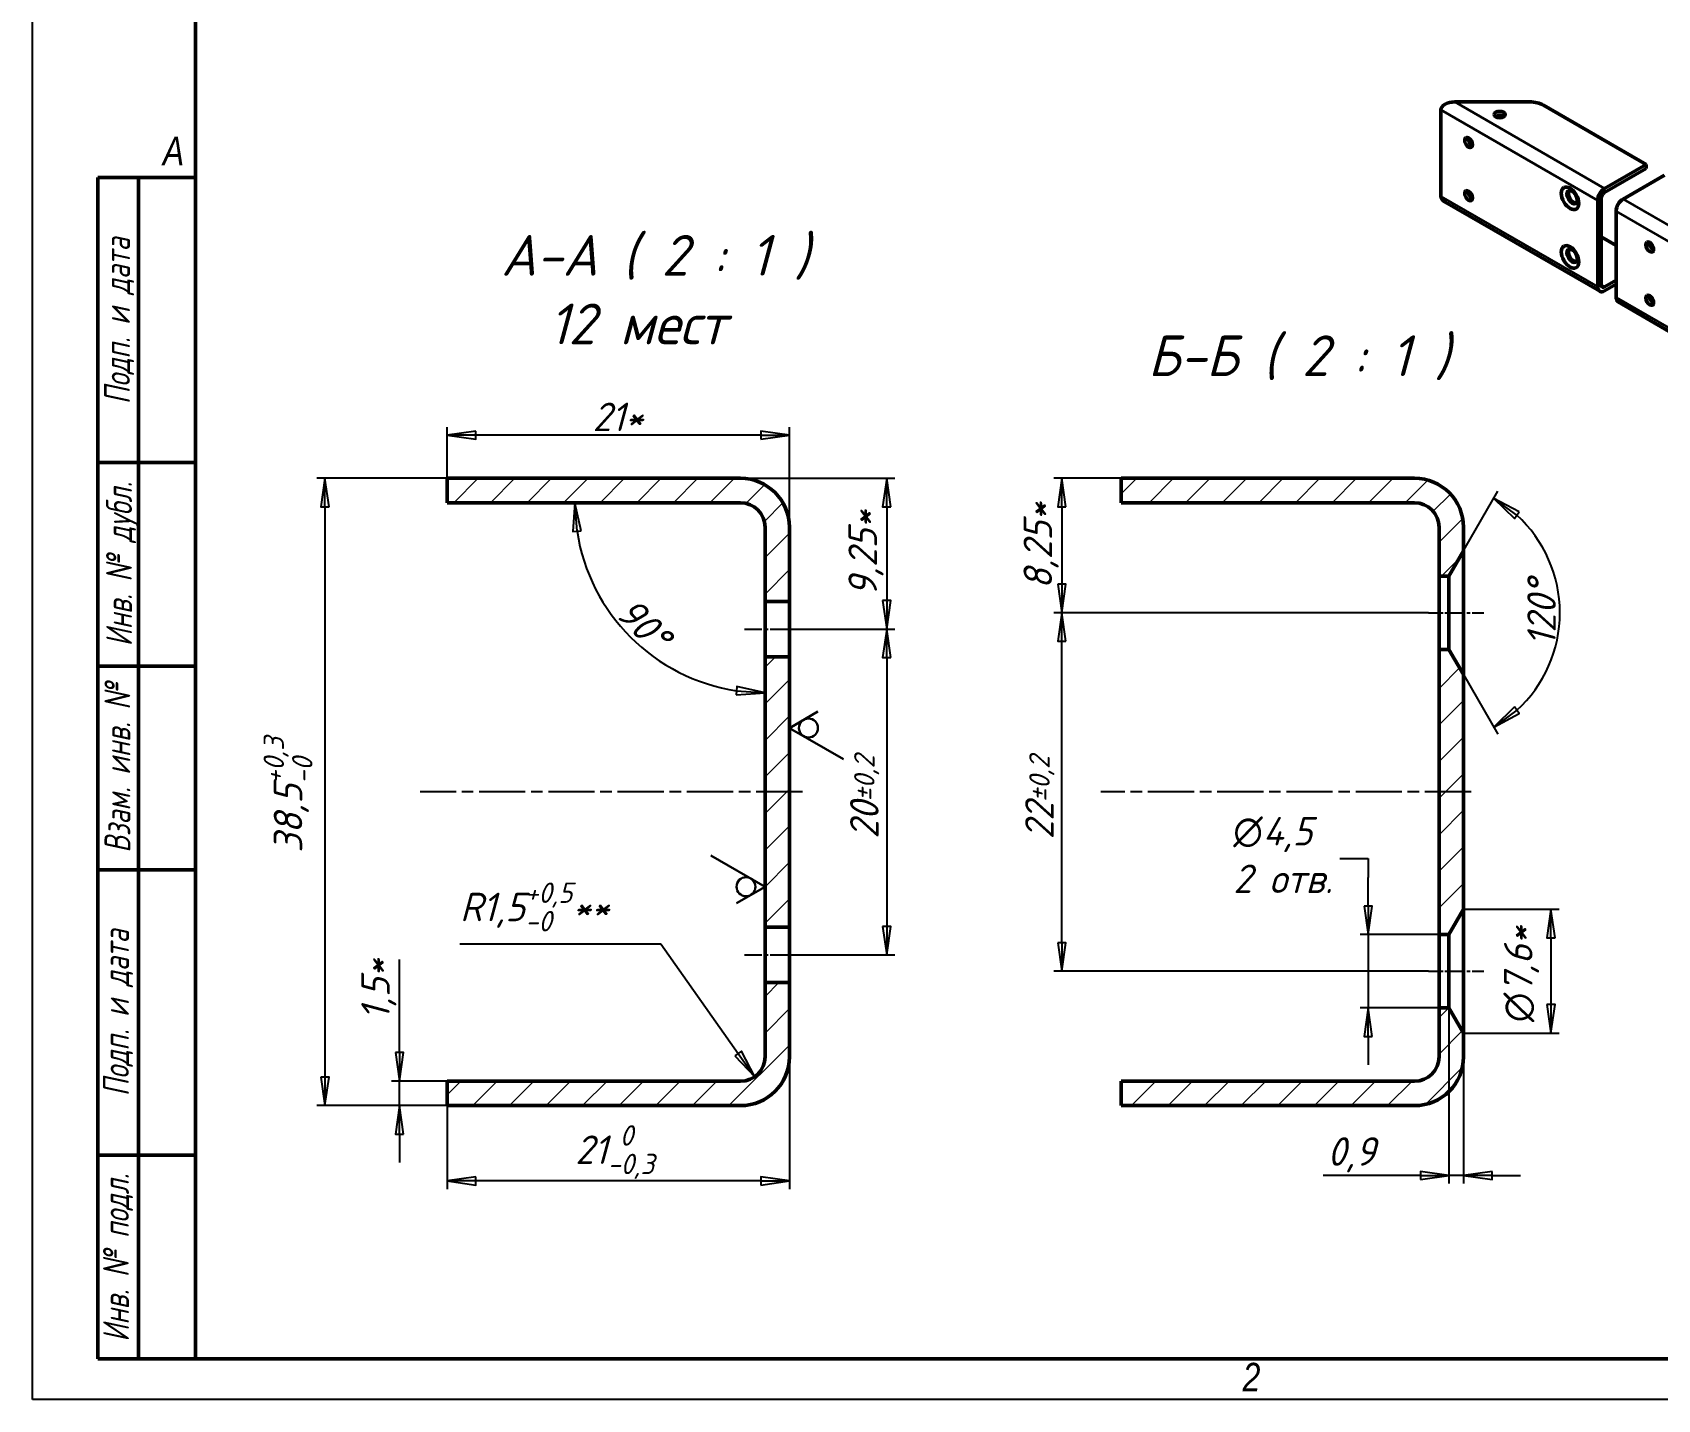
# Model space of a CAD drawing. Header units: millimetres. Extents: x 0 to 1188, y 0 to 840.
# Drawn here: x 0 to 398.8, y 0 to 335.6 of the extents above; entities that cross this region are included whole.
import ezdxf
from ezdxf.enums import TextEntityAlignment as Align

# ---------------------------------------------------------------- set-up
doc = ezdxf.new("R2010")
doc.units = ezdxf.units.MM
doc.header["$LTSCALE"] = 2
doc.linetypes.add('LT_04', pattern=[0.7087, 0.4724, -0.0591, 0.1181, -0.0591])
for name, color, linetype, lineweight in [('Layer_01', 7, 'Continuous', 35), ('Layer_02', 7, 'Continuous', 50), ('Layer_05', 7, 'Continuous', 50), ('Layer_08', 7, 'Continuous', 25), ('Layer_09', 7, 'Continuous', 25), ('Layer_11', 7, 'Continuous', 25), ('Layer_12', 7, 'Continuous', 18), ('Layer_13', 7, 'Continuous', 50)]:
    doc.layers.add(name, color=color, linetype=linetype, lineweight=lineweight)
doc.styles.add('Style_02', font='ariali.ttf', dxfattribs={"width": 0.8})
doc.styles.add('Style_03', font='GOST Common Italic.ttf')
doc.styles.add('Style_05', font='GOST Common Italic.ttf')
doc.styles.add('Style_06', font='GOST Common Italic.ttf', dxfattribs={"width": 0.8})
doc.dimstyles.new('DimStyle_06', dxfattribs={"dimscale": 2, "dimtxt": 3.5, "dimasz": 3.5, "dimexe": 1, "dimexo": 0, "dimgap": 0.5, "dimtad": 1, "dimrnd": 1e-08, "dimtxsty": 'Style_03', "dimblk": 'Filled-1', "dimcen": 2.5, "dimdle": 15, "dimclrd": 256, "dimclre": 256, "dimclrt": 256, "dimazin": 2, "dimtfac": 0.714286, "dimtdec": 3, "dimtmove": 0, "dimatfit": 3, "dimlwd": 25, "dimlwe": 25})
pattern_1 = [(45, (0, 0), (-4.49013, 4.49013), [])]

# ---------------------------------------------------------------- blocks, each defined once
blk = doc.blocks.new('Filled-1')
at = {"color": 0}
for p, q in [((0, 0), (-1, 0.143)), ((-1, 0.143), (-1, -0.143)), ((-1, 0), (0, 0)), ((-1, -0.143), (0, 0))]:
    blk.add_line(p, q, dxfattribs=at)
at = {"color": 0, "flags": 128}
blk.add_lwpolyline([(-1, -0.143), (0, 0), (-1, 0.143), (-1, -0.143)], dxfattribs=at)
at = {"color": 0}
blk.add_solid([(-1, -0.143), (0, 0), (-1, 0.143), (-1, -0.143)], dxfattribs=at)
blk = doc.blocks.new('*D16')
at = {"layer": 'Defpoints', "color": 0, "linetype": 'Continuous'}
for p in [(173.78, 84.15), (177.24, 79.25)]:
    blk.add_point(p, dxfattribs=at)
at = {"layer": 'Layer_11', "linetype": 'Continuous', "lineweight": 25}
for p, q in [((104.91, 111.85), (154.17, 111.85)), ((154.17, 111.85), (173.2, 84.96))]:
    blk.add_line(p, q, dxfattribs=at)
at = {"layer": 'Layer_11', "linetype": 'Continuous', "lineweight": 25, "xscale": 7, "yscale": 7, "zscale": 7, "rotation": 305.2831997117448}
blk.add_blockref('Filled-1', (177.24, 79.25), dxfattribs=at)
at = {"layer": 'Layer_11', "linetype": 'Continuous', "lineweight": 25, "insert": (104.91, 126.92), "char_height": 7, "attachment_point": 1, "style": 'Style_03'}
blk.add_mtext('\\A1;\\fGOST Common|b0|i1;R1,5{\\H5;\\S+0,5^ -0;}**', dxfattribs=at)
blk = doc.blocks.new('*D17')
at = {"layer": 'Defpoints', "color": 0, "linetype": 'Continuous'}
for p in [(101.78, 78.15), (90.08, 72.15), (101.78, 72.15)]:
    blk.add_point(p, dxfattribs=at)
at = {"layer": 'Layer_11', "linetype": 'Continuous', "lineweight": 25}
for p, q in [((90.08, 85.15), (90.08, 108.02)), ((101.78, 78.15), (88.08, 78.15)), ((90.08, 72.15), (90.08, 78.15)), ((101.78, 72.15), (88.08, 72.15)), ((90.08, 65.15), (90.08, 58.15))]:
    blk.add_line(p, q, dxfattribs=at)
at = {"layer": 'Layer_11', "linetype": 'Continuous', "lineweight": 25, "xscale": 7, "yscale": 7, "zscale": 7}
for p, rotation in [((90.08, 78.15), 270), ((90.08, 72.15), 90)]:
    blk.add_blockref('Filled-1', p, dxfattribs=dict(at, rotation=rotation))
at = {"layer": 'Layer_11', "linetype": 'Continuous', "lineweight": 25, "insert": (80.68, 93.15), "char_height": 7, "attachment_point": 1, "rotation": 90, "style": 'Style_03'}
blk.add_mtext('\\A1;\\fGOST Common|b0|i1;1,5*', dxfattribs=at)
blk = doc.blocks.new('*D18')
at = {"layer": 'Defpoints', "color": 0, "linetype": 'Continuous'}
for p in [(101.78, 226.15), (71.78, 72.15), (101.78, 72.15)]:
    blk.add_point(p, dxfattribs=at)
at = {"layer": 'Layer_11', "linetype": 'Continuous', "lineweight": 25}
for p, q in [((101.78, 226.15), (69.78, 226.15)), ((71.78, 219.15), (71.78, 79.15)), ((101.78, 72.15), (69.78, 72.15))]:
    blk.add_line(p, q, dxfattribs=at)
at = {"layer": 'Layer_11', "linetype": 'Continuous', "lineweight": 25, "xscale": 7, "yscale": 7, "zscale": 7}
for p, rotation in [((71.78, 226.15), 90), ((71.78, 72.15), 270)]:
    blk.add_blockref('Filled-1', p, dxfattribs=dict(at, rotation=rotation))
at = {"layer": 'Layer_11', "linetype": 'Continuous', "lineweight": 25, "insert": (56.71, 134.24), "char_height": 7, "attachment_point": 1, "rotation": 90, "style": 'Style_03'}
blk.add_mtext('\\A1;38,5{\\H5;\\S+0,3^ -0;}', dxfattribs=at)
blk = doc.blocks.new('*D19')
at = {"layer": 'Defpoints', "color": 0, "linetype": 'Continuous'}
for p in [(101.78, 220.15), (179.78, 220.15), (179.78, 214.15), (139.37, 196.82)]:
    blk.add_point(p, dxfattribs=at)
at = {"layer": 'Layer_11', "linetype": 'Continuous', "lineweight": 25}
blk.add_arc((179.78, 220.15), 46.66, 188.6043, 261.3957, dxfattribs=at)
at = {"layer": 'Layer_11', "linetype": 'Continuous', "lineweight": 25, "xscale": 7, "yscale": 7, "zscale": 7}
for p, rotation in [((133.12, 220.15), 94.30215759948558), ((179.78, 173.49), 355.6978424005141)]:
    blk.add_blockref('Filled-1', p, dxfattribs=dict(at, rotation=rotation))
at = {"layer": 'Layer_11', "linetype": 'Continuous', "lineweight": 25, "insert": (147.72, 197.54), "char_height": 7, "attachment_point": 1, "rotation": 315, "style": 'Style_03'}
blk.add_mtext('\\A1;90°', dxfattribs=at)
blk = doc.blocks.new('Block_10')
at = {"layer": 'Layer_13', "lineweight": 30}
for p, q in [((0, 0), (1.097, 1.9)), ((-0.577, 1), (0, 0))]:
    blk.add_line(p, q, dxfattribs=at)
blk.add_circle((0, 0.667), 0.333, dxfattribs=at)
blk = doc.blocks.new('*D24')
at = {"layer": 'Defpoints', "color": 0, "linetype": 'Continuous'}
for p in [(185.78, 189.15), (185.78, 109.15), (209.65, 109.15)]:
    blk.add_point(p, dxfattribs=at)
at = {"layer": 'Layer_11', "linetype": 'Continuous', "lineweight": 25}
for p, q in [((185.78, 189.15), (211.65, 189.15)), ((209.65, 182.15), (209.65, 116.15)), ((185.78, 109.15), (211.65, 109.15))]:
    blk.add_line(p, q, dxfattribs=at)
at = {"layer": 'Layer_11', "linetype": 'Continuous', "lineweight": 25, "xscale": 7, "yscale": 7, "zscale": 7}
for p, rotation in [((209.65, 189.15), 90), ((209.65, 109.15), 270)]:
    blk.add_blockref('Filled-1', p, dxfattribs=dict(at, rotation=rotation))
at = {"layer": 'Layer_11', "linetype": 'Continuous', "lineweight": 25, "insert": (200.65, 137.65), "char_height": 7, "attachment_point": 1, "rotation": 90, "style": 'Style_03'}
blk.add_mtext('\\A1;20{\\H5;±0,2}', dxfattribs=at)
blk = doc.blocks.new('*D36')
at = {"layer": 'Defpoints', "color": 0, "linetype": 'Continuous'}
for p in [(173.78, 226.15), (190.78, 189.15), (209.65, 189.15)]:
    blk.add_point(p, dxfattribs=at)
at = {"layer": 'Layer_11', "linetype": 'Continuous', "lineweight": 25}
for p, q in [((173.78, 226.15), (211.65, 226.15)), ((209.65, 219.15), (209.65, 196.15)), ((190.78, 189.15), (211.65, 189.15))]:
    blk.add_line(p, q, dxfattribs=at)
at = {"layer": 'Layer_11', "linetype": 'Continuous', "lineweight": 25, "xscale": 7, "yscale": 7, "zscale": 7}
for p, rotation in [((209.65, 226.15), 90), ((209.65, 189.15), 270)]:
    blk.add_blockref('Filled-1', p, dxfattribs=dict(at, rotation=rotation))
at = {"layer": 'Layer_11', "linetype": 'Continuous', "lineweight": 25, "insert": (200.25, 197.17), "char_height": 7, "attachment_point": 1, "rotation": 90, "style": 'Style_03'}
blk.add_mtext('\\A1;\\fGOST Common|b0|i1;9,25*', dxfattribs=at)
blk = doc.blocks.new('*D37')
at = {"layer": 'Defpoints', "color": 0, "linetype": 'Continuous'}
for p in [(185.78, 84.15), (101.78, 72.15), (101.78, 53.66)]:
    blk.add_point(p, dxfattribs=at)
at = {"layer": 'Layer_11', "linetype": 'Continuous', "lineweight": 25}
for p, q in [((185.78, 84.15), (185.78, 51.66)), ((101.78, 72.15), (101.78, 51.66)), ((178.78, 53.66), (108.78, 53.66))]:
    blk.add_line(p, q, dxfattribs=at)
at = {"layer": 'Layer_11', "linetype": 'Continuous', "lineweight": 25, "xscale": 7, "yscale": 7, "zscale": 7, "rotation": 180}
blk.add_blockref('Filled-1', (101.78, 53.66), dxfattribs=at)
at = {"layer": 'Layer_11', "linetype": 'Continuous', "lineweight": 25, "xscale": 7, "yscale": 7, "zscale": 7}
blk.add_blockref('Filled-1', (185.78, 53.66), dxfattribs=at)
at = {"layer": 'Layer_11', "linetype": 'Continuous', "lineweight": 25, "insert": (133.19, 67.33), "char_height": 7, "attachment_point": 1, "style": 'Style_03'}
blk.add_mtext('\\A1;21{\\H5;\\S 0^ -0,3;}', dxfattribs=at)
blk = doc.blocks.new('Block_04')
at = {"layer": 'Layer_13'}
for p, q in [((-12, 0), (-12, 145)), ((-12, 145), (0, 145)), ((-7, 145), (-7, 0)), ((-12, 110), (-7, 110)), ((-7, 110), (0, 110)), ((-12, 85), (-7, 85)), ((-7, 85), (0, 85)), ((-12, 60), (-7, 60)), ((-7, 60), (0, 60)), ((-12, 25), (-7, 25)), ((-7, 25), (0, 25)), ((0, 0), (-12, 0))]:
    blk.add_line(p, q, dxfattribs=at)
at = {"layer": 'Layer_08', "char_height": 3.17, "attachment_point": 5, "rotation": 90, "style": 'Style_02'}
for s, insert, width in [('\\fGOST Common|b0|i1;\\H3.1700;Подп. и дата', (-9.37, 127.41), 34.7679), ('\\fGOST Common|b0|i1;\\H3.1700;Инв. № дубл.', (-8.95, 97.55), 24.8438), ('\\fGOST Common|b0|i1;\\H3.1700;Взам. инв. №', (-9.58, 72.53), 24.8669), ('\\fGOST Common|b0|i1;\\H3.1700;Подп. и дата', (-9.5, 42.47), 35.1486), ('\\fGOST Common|b0|i1;\\H3.1700;Инв. № подл.', (-9.5, 12.41), 24.9618)]:
    blk.add_mtext(s, dxfattribs=dict(at, insert=insert, width=width))
at = {"layer": 'Layer_08', "style": 'Style_06', "width": 0.8}
for tag, p in [('Подп._и_дата_2_001', (-3.53, 127.51)), ('Инв._номер_дубликата_001', (-3.41, 97.47)), ('Взамен_инв._номера_001', (-3.46, 72.53)), ('Подп._и_дата_1_001', (-3.42, 42.35)), ('ИНВЕНТАРНЫЙ_НОМЕР_001', (-3.33, 12.68))]:
    blk.add_attdef(tag, text='', height=3.17, rotation=90, dxfattribs=at).set_placement(p, align=Align.MIDDLE_CENTER)
blk = doc.blocks.new('Block_41')
at = {"layer": 'Layer_05', "lineweight": 25}
for p, q in [((0, 0), (0, 420)), ((594, 0), (0, 0))]:
    blk.add_line(p, q, dxfattribs=at)
at = {"layer": 'Layer_05'}
for p, q in [((20, 415), (20, 5)), ((20, 5), (589, 5))]:
    blk.add_line(p, q, dxfattribs=at)
at = {"layer": 'Layer_05', "char_height": 3.5, "attachment_point": 1, "style": 'Style_02'}
for s, insert in [('\\A1;\\fArial|b0|i1;\\H3.5000;A', (16, 155)), ('\\A1;\\fArial|b0|i1;\\H3.5000;2', (148.5, 4.5))]:
    blk.add_mtext(s, dxfattribs=dict(at, insert=insert))
blk = doc.blocks.new('Block_13')
at = {"layer": 'Layer_13', "lineweight": 30}
for p, q in [((0, 0), (1.097, 1.9)), ((-0.577, 1), (0, 0))]:
    blk.add_line(p, q, dxfattribs=at)
blk.add_circle((0, 0.667), 0.333, dxfattribs=at)
blk = doc.blocks.new('*D48')
at = {"layer": 'Defpoints', "color": 0, "linetype": 'Continuous'}
for p in [(267.21, 226.15), (252.63, 193.15), (342.63, 193.15)]:
    blk.add_point(p, dxfattribs=at)
at = {"layer": 'Layer_11', "linetype": 'Continuous', "lineweight": 25}
for p, q in [((267.21, 226.15), (250.63, 226.15)), ((252.63, 219.15), (252.63, 200.15)), ((342.63, 193.15), (250.63, 193.15))]:
    blk.add_line(p, q, dxfattribs=at)
at = {"layer": 'Layer_11', "linetype": 'Continuous', "lineweight": 25, "xscale": 7, "yscale": 7, "zscale": 7}
for p, rotation in [((252.63, 226.15), 90), ((252.63, 193.15), 270)]:
    blk.add_blockref('Filled-1', p, dxfattribs=dict(at, rotation=rotation))
at = {"layer": 'Layer_11', "linetype": 'Continuous', "lineweight": 25, "insert": (243.23, 198.96), "char_height": 7, "attachment_point": 1, "rotation": 90, "style": 'Style_03'}
blk.add_mtext('\\A1;\\fGOST Common|b0|i1;8,25*', dxfattribs=at)
blk = doc.blocks.new('*D49')
at = {"layer": 'Defpoints', "color": 0, "linetype": 'Continuous'}
for p in [(252.63, 193.15), (342.63, 193.15), (342.63, 105.15)]:
    blk.add_point(p, dxfattribs=at)
at = {"layer": 'Layer_11', "linetype": 'Continuous', "lineweight": 25}
for p, q in [((342.63, 193.15), (250.63, 193.15)), ((252.63, 112.15), (252.63, 186.15)), ((342.63, 105.15), (250.63, 105.15))]:
    blk.add_line(p, q, dxfattribs=at)
at = {"layer": 'Layer_11', "linetype": 'Continuous', "lineweight": 25, "xscale": 7, "yscale": 7, "zscale": 7}
for p, rotation in [((252.63, 193.15), 90), ((252.63, 105.15), 270)]:
    blk.add_blockref('Filled-1', p, dxfattribs=dict(at, rotation=rotation))
at = {"layer": 'Layer_11', "linetype": 'Continuous', "lineweight": 25, "insert": (243.63, 137.52), "char_height": 7, "attachment_point": 1, "rotation": 90, "style": 'Style_03'}
blk.add_mtext('\\A1;22{\\H5;±0,2}', dxfattribs=at)
blk = doc.blocks.new('*D50')
at = {"layer": 'Defpoints', "color": 0, "linetype": 'Continuous'}
for p in [(347.63, 202.15), (342.43, 193.15), (372.9, 182.06), (351.21, 177.95)]:
    blk.add_point(p, dxfattribs=at)
at = {"layer": 'Layer_11', "linetype": 'Continuous', "lineweight": 25}
for p, q in [((347.63, 202.15), (359.64, 222.96)), ((351.21, 177.95), (359.64, 163.33))]:
    blk.add_line(p, q, dxfattribs=at)
blk.add_arc((342.43, 193.15), 32.43, 312.393, 47.607, dxfattribs=at)
at = {"layer": 'Layer_11', "linetype": 'Continuous', "lineweight": 25, "xscale": 7, "yscale": 7, "zscale": 7}
for p, rotation in [((358.64, 221.23), 143.8035239199149), ((358.64, 165.07), 216.1964760800858)]:
    blk.add_blockref('Filled-1', p, dxfattribs=dict(at, rotation=rotation))
at = {"layer": 'Layer_11', "linetype": 'Continuous', "lineweight": 25, "insert": (366.86, 184.94), "char_height": 7, "attachment_point": 1, "rotation": 90, "style": 'Style_03'}
blk.add_mtext('\\A1;120°', dxfattribs=at)
blk = doc.blocks.new('*D51')
at = {"layer": 'Defpoints', "color": 0, "linetype": 'Continuous'}
for p in [(347.63, 96.15), (351.21, 89.95), (351.21, 54.99)]:
    blk.add_point(p, dxfattribs=at)
at = {"layer": 'Layer_11', "linetype": 'Continuous', "lineweight": 25}
for p, q in [((347.63, 96.15), (347.63, 52.99)), ((351.21, 89.95), (351.21, 52.99)), ((340.63, 54.99), (316.8, 54.99)), ((351.21, 54.99), (347.63, 54.99)), ((358.21, 54.99), (365.21, 54.99))]:
    blk.add_line(p, q, dxfattribs=at)
at = {"layer": 'Layer_11', "linetype": 'Continuous', "lineweight": 25, "xscale": 7, "yscale": 7, "zscale": 7}
blk.add_blockref('Filled-1', (347.63, 54.99), dxfattribs=at)
at = {"layer": 'Layer_11', "linetype": 'Continuous', "lineweight": 25, "xscale": 7, "yscale": 7, "zscale": 7, "rotation": 180}
blk.add_blockref('Filled-1', (351.21, 54.99), dxfattribs=at)
at = {"layer": 'Layer_11', "linetype": 'Continuous', "lineweight": 25, "insert": (317.8, 64.39), "char_height": 7, "attachment_point": 1, "style": 'Style_03'}
blk.add_mtext('\\A1;0,9', dxfattribs=at)
blk = doc.blocks.new('*D52')
at = {"layer": 'Defpoints', "color": 0, "linetype": 'Continuous'}
for p in [(345.21, 114.15), (327.82, 96.15), (345.21, 96.15)]:
    blk.add_point(p, dxfattribs=at)
at = {"layer": 'Layer_11', "linetype": 'Continuous', "lineweight": 25}
for p, q in [((320.82, 132.82), (327.82, 132.82)), ((327.82, 132.82), (327.82, 128.15)), ((327.82, 121.15), (327.82, 128.15)), ((345.21, 114.15), (325.82, 114.15)), ((327.82, 114.15), (327.82, 96.15)), ((345.21, 96.15), (325.82, 96.15)), ((327.82, 89.15), (327.82, 82.15))]:
    blk.add_line(p, q, dxfattribs=at)
at = {"layer": 'Layer_11', "linetype": 'Continuous', "lineweight": 25, "xscale": 7, "yscale": 7, "zscale": 7}
for p, rotation in [((327.82, 114.15), 270), ((327.82, 96.15), 90)]:
    blk.add_blockref('Filled-1', p, dxfattribs=dict(at, rotation=rotation))
at = {"layer": 'Layer_11', "linetype": 'Continuous', "lineweight": 25, "insert": (294.71, 143.01), "char_height": 7, "attachment_point": 1, "style": 'Style_03'}
blk.add_mtext('\\A1;\\fAIGDT|b0|i0;n\\fGOST Common|b0|i1;4,5\\P\\fGOST Common|b0|i1;2 отв.', dxfattribs=at)
blk = doc.blocks.new('*D53')
at = {"layer": 'Defpoints', "color": 0, "linetype": 'Continuous'}
for p in [(351.21, 120.35), (351.21, 89.95), (372.67, 89.95)]:
    blk.add_point(p, dxfattribs=at)
at = {"layer": 'Layer_11', "linetype": 'Continuous', "lineweight": 25}
for p, q in [((351.21, 120.35), (374.67, 120.35)), ((372.67, 113.35), (372.67, 96.95)), ((351.21, 89.95), (374.67, 89.95))]:
    blk.add_line(p, q, dxfattribs=at)
at = {"layer": 'Layer_11', "linetype": 'Continuous', "lineweight": 25, "xscale": 7, "yscale": 7, "zscale": 7}
for p, rotation in [((372.67, 120.35), 90), ((372.67, 89.95), 270)]:
    blk.add_blockref('Filled-1', p, dxfattribs=dict(at, rotation=rotation))
at = {"layer": 'Layer_11', "linetype": 'Continuous', "lineweight": 25, "insert": (361.14, 92.64), "char_height": 7, "attachment_point": 1, "rotation": 90, "style": 'Style_03'}
blk.add_mtext('\\A1;\\fAIGDT|b0|i0;n\\fGOST Common|b0|i1;7,6*', dxfattribs=at)
blk = doc.blocks.new('*D58')
at = {"layer": 'Defpoints', "color": 0, "linetype": 'Continuous'}
for p in [(101.78, 236.73), (101.78, 226.15), (185.78, 214.15)]:
    blk.add_point(p, dxfattribs=at)
at = {"layer": 'Layer_11', "linetype": 'Continuous', "lineweight": 25}
for p, q in [((101.78, 226.15), (101.78, 238.73)), ((178.78, 236.73), (108.78, 236.73)), ((185.78, 214.15), (185.78, 238.73))]:
    blk.add_line(p, q, dxfattribs=at)
at = {"layer": 'Layer_11', "linetype": 'Continuous', "lineweight": 25, "xscale": 7, "yscale": 7, "zscale": 7, "rotation": 180}
blk.add_blockref('Filled-1', (101.78, 236.73), dxfattribs=at)
at = {"layer": 'Layer_11', "linetype": 'Continuous', "lineweight": 25, "xscale": 7, "yscale": 7, "zscale": 7}
blk.add_blockref('Filled-1', (185.78, 236.73), dxfattribs=at)
at = {"layer": 'Layer_11', "linetype": 'Continuous', "lineweight": 25, "insert": (137.46, 244.73), "char_height": 7, "attachment_point": 1, "style": 'Style_03'}
blk.add_mtext('\\A1;\\fGOST Common|b0|i1;21*', dxfattribs=at)

msp = doc.modelspace()

# ---------------------------------------------------------------- hatches: boundary and pattern name
at = {"layer": 'Layer_12'}
h = msp.add_hatch(dxfattribs=at)
h.set_pattern_fill('ANSI31', color=256, scale=50.8, style=0)
h.set_pattern_definition(pattern_1)
h.paths.add_polyline_path([(185.7754, 182.348), (179.7754, 182.348), (179.7754, 115.948), (185.7754, 115.948)])
edge = h.paths.add_edge_path()
edge.add_line((173.7754, 226.148), (101.7754, 226.148))
edge.add_line((101.7754, 226.148), (101.7754, 220.148))
edge.add_line((101.7754, 220.148), (173.7754, 220.148))
edge.add_ellipse((173.7754, 214.148), major_axis=(6, 0), ratio=1, start_angle=0, end_angle=90, ccw=False)
edge.add_line((179.7754, 214.148), (179.7754, 195.948))
edge.add_line((179.7754, 195.948), (185.7754, 195.948))
edge.add_line((185.7754, 195.948), (185.7754, 214.148))
edge.add_ellipse((173.7754, 214.148), major_axis=(0, 12), ratio=1, start_angle=270, end_angle=360)
edge = h.paths.add_edge_path()
edge.add_ellipse((173.7754, 84.148), major_axis=(12, 0), ratio=1, start_angle=270, end_angle=360)
edge.add_line((185.7754, 84.148), (185.7754, 102.348))
edge.add_line((185.7754, 102.348), (179.7754, 102.348))
edge.add_line((179.7754, 102.348), (179.7754, 84.148))
edge.add_ellipse((173.7754, 84.148), major_axis=(0, -6), ratio=1, start_angle=0, end_angle=90, ccw=False)
edge.add_line((173.7754, 78.148), (101.7754, 78.148))
edge.add_line((101.7754, 78.148), (101.7754, 72.148))
edge.add_line((101.7754, 72.148), (173.7754, 72.148))
h = msp.add_hatch(dxfattribs=at)
h.set_pattern_fill('ANSI31', color=256, scale=50.8, style=0)
h.set_pattern_definition(pattern_1)
h.paths.add_polyline_path([(345.2073, 114.148), (347.6278, 114.148), (351.2073, 120.348), (351.2073, 177.948), (347.6278, 184.148), (345.2073, 184.148)])
edge = h.paths.add_edge_path()
edge.add_line((339.2073, 226.148), (267.2073, 226.148))
edge.add_line((267.2073, 226.148), (267.2073, 220.148))
edge.add_line((267.2073, 220.148), (339.2073, 220.148))
edge.add_ellipse((339.2073, 214.148), major_axis=(6, 0), ratio=1, start_angle=0, end_angle=90, ccw=False)
edge.add_line((345.2073, 214.148), (345.2073, 202.148))
edge.add_line((345.2073, 202.148), (347.6278, 202.148))
edge.add_line((347.6278, 202.148), (351.2073, 208.348))
edge.add_line((351.2073, 208.348), (351.2073, 214.148))
edge.add_ellipse((339.2073, 214.148), major_axis=(0, 12), ratio=1, start_angle=270, end_angle=360)
edge = h.paths.add_edge_path()
edge.add_ellipse((339.2073, 84.148), major_axis=(12, 0), ratio=1, start_angle=270, end_angle=360)
edge.add_line((351.2073, 84.148), (351.2073, 89.948))
edge.add_line((351.2073, 89.948), (347.6278, 96.148))
edge.add_line((347.6278, 96.148), (345.2073, 96.148))
edge.add_line((345.2073, 96.148), (345.2073, 84.148))
edge.add_ellipse((339.2073, 84.148), major_axis=(0, -6), ratio=1, start_angle=0, end_angle=90, ccw=False)
edge.add_line((339.2073, 78.148), (267.2073, 78.148))
edge.add_line((267.2073, 78.148), (267.2073, 72.148))
edge.add_line((267.2073, 72.148), (339.2073, 72.148))

# ---------------------------------------------------------------- linework, layer by layer
at = {"layer": 'Layer_01'}
for p, q in [((384.1447, 294.3849), (345.6728, 316.5967)), ((349.0669, 318.5563), (385.8418, 297.3243)), ((345.6728, 295.3678), (384.1447, 273.156)), ((403.7294, 283.0777), (388.6702, 291.7721)), ((390.3673, 294.7115), (405.4265, 286.0171)), ((384.9932, 273.6459), (385.8418, 273.156)), ((388.6702, 270.5432), (403.7294, 261.8488))]:
    msp.add_line(p, q, dxfattribs=at)
at = {"layer": 'Layer_02'}
for p, q in [((345.6728, 295.3678), (345.6728, 316.5967)), ((367.4434, 318.5563), (349.0669, 318.5563)), ((370.8375, 317.7446), (396.0241, 303.2031)), ((396.0241, 303.2031), (385.8418, 297.3243)), ((396.0241, 302.2233), (396.0241, 303.2031)), ((385.8418, 296.3445), (396.0241, 302.2233)), ((390.3673, 294.7115), (400.5496, 300.5903)), ((346.6669, 293.9821), (384.6418, 272.0573)), ((384.1447, 294.3849), (384.1447, 273.156)), ((384.9932, 273.6459), (384.9932, 294.8748)), ((388.6702, 270.5432), (388.6702, 291.7721)), ((388.6702, 283.2806), (384.9932, 285.4035)), ((388.6702, 274.789), (385.8418, 273.156)), ((385.8418, 272.1762), (388.6702, 273.8092)), ((389.1673, 269.4445), (404.2265, 260.7501)), ((173.7754, 226.148), (101.7754, 226.148)), ((101.7754, 226.148), (101.7754, 220.148)), ((339.2073, 226.148), (267.2073, 226.148)), ((267.2073, 226.148), (267.2073, 220.148)), ((101.7754, 220.148), (173.7754, 220.148)), ((267.2073, 220.148), (339.2073, 220.148)), ((179.7754, 214.148), (179.7754, 195.948)), ((185.7754, 195.948), (185.7754, 214.148)), ((345.2073, 214.148), (345.2073, 202.148)), ((351.2073, 208.348), (351.2073, 214.148)), ((347.6278, 202.148), (351.2073, 208.348)), ((351.2073, 208.348), (351.2073, 177.948)), ((345.2073, 202.148), (347.6278, 202.148)), ((345.2073, 184.148), (345.2073, 202.148)), ((347.6278, 202.148), (347.6278, 184.148)), ((179.7754, 195.948), (185.7754, 195.948)), ((179.7754, 182.348), (179.7754, 195.948)), ((185.7754, 195.948), (185.7754, 182.348)), ((347.6278, 184.148), (345.2073, 184.148)), ((345.2073, 184.148), (345.2073, 114.148)), ((351.2073, 177.948), (347.6278, 184.148)), ((185.7754, 182.348), (179.7754, 182.348)), ((179.7754, 182.348), (179.7754, 115.948)), ((185.7754, 115.948), (185.7754, 182.348)), ((351.2073, 120.348), (351.2073, 177.948)), ((347.6278, 114.148), (351.2073, 120.348)), ((351.2073, 120.348), (351.2073, 89.948)), ((179.7754, 115.948), (185.7754, 115.948)), ((179.7754, 102.348), (179.7754, 115.948)), ((185.7754, 115.948), (185.7754, 102.348)), ((345.2073, 114.148), (347.6278, 114.148)), ((345.2073, 96.148), (345.2073, 114.148)), ((347.6278, 114.148), (347.6278, 96.148)), ((185.7754, 102.348), (179.7754, 102.348)), ((179.7754, 102.348), (179.7754, 84.148)), ((185.7754, 84.148), (185.7754, 102.348)), ((347.6278, 96.148), (345.2073, 96.148)), ((345.2073, 96.148), (345.2073, 84.148)), ((351.2073, 89.948), (347.6278, 96.148)), ((351.2073, 84.148), (351.2073, 89.948)), ((173.7754, 78.148), (101.7754, 78.148)), ((101.7754, 78.148), (101.7754, 72.148)), ((339.2073, 78.148), (267.2073, 78.148)), ((267.2073, 78.148), (267.2073, 72.148)), ((101.7754, 72.148), (173.7754, 72.148)), ((267.2073, 72.148), (339.2073, 72.148))]:
    msp.add_line(p, q, dxfattribs=at)
for centre, radius, start, end in [((173.7754, 214.148), 12, 0, 90), ((339.2073, 214.148), 12, 0, 90), ((173.7754, 214.148), 6, 0, 90), ((339.2073, 214.148), 6, 0, 90), ((173.7754, 84.148), 12, 270, 0), ((173.7754, 84.148), 6, 270, 0), ((339.2073, 84.148), 12, 270, 0), ((339.2073, 84.148), 6, 270, 0)]:
    msp.add_arc(centre, radius, start, end, dxfattribs=at)
for centre, major_axis, start_param, end_param in [((349.0669, 316.5967), (-3.3941, 0), 4.71238898, 6.28318531), ((360.0978, 314.4738), (-1.36, 0), 3.81533856, 5.6094394), ((367.4434, 315.785), (4.8, 0), 0.78539816, 1.57079633), ((353.3096, 309.0849), (0.68, -1.1778), 3.81533856, 5.6094394), ((349.0669, 295.3678), (-3.3941, 0), 0, 0.78539816), ((353.3096, 296.021), (0.68, -1.1778), 3.81533856, 5.6094394), ((378.1997, 295.3678), (-0.9, 1.5588), 0.19133205, 2.9502606), ((385.8418, 295.3647), (-1.2, -2.0785), 3.92699082, 5.49778714), ((385.8418, 295.3647), (0.6, 1.0392), 0.78539816, 2.35619449), ((390.3673, 292.7519), (1.2, 2.0785), 0.78539816, 2.35619449), ((397.7586, 283.4223), (0.68, -1.1778), 3.81533856, 5.6094394), ((378.1997, 280.9974), (-0.9, 1.5588), 0.19133205, 2.9502606), ((385.8418, 274.1358), (-1.2, -2.0785), 5.49778714, 7.06858347), ((385.8418, 274.1358), (-0.6, -1.0392), 5.49778714, 7.06858347), ((390.3673, 271.523), (-1.2, -2.0785), 5.49778714, 6.28318531), ((397.7586, 270.3583), (0.68, -1.1778), 3.81533856, 5.6094394)]:
    msp.add_ellipse(centre, major_axis=major_axis, ratio=0.57735027, start_param=start_param, end_param=end_param, dxfattribs=at)
for centre, major_axis in [((360.0978, 315.4536), (-1.36, 0)), ((352.4611, 308.595), (-0.68, 1.1778)), ((352.4611, 295.5311), (-0.68, 1.1778)), ((377.3512, 294.8779), (-1.52, 2.6327)), ((377.8574, 295.1701), (-0.9, 1.5588)), ((377.3512, 280.5075), (-1.52, 2.6327)), ((396.91, 282.9324), (-0.68, 1.1778)), ((377.8574, 280.7998), (-0.9, 1.5588)), ((396.91, 269.8684), (-0.68, 1.1778))]:
    msp.add_ellipse(centre, major_axis=major_axis, ratio=0.57735027, dxfattribs=at)
at = {"layer": 'Layer_09', "linetype": 'LT_04', "ltscale": 3.771798}
for p, q in [((342.6278, 193.148), (356.2073, 193.148)), ((342.6278, 105.148), (356.2073, 105.148))]:
    msp.add_line(p, q, dxfattribs=at)
at = {"layer": 'Layer_09', "linetype": 'LT_04', "ltscale": 4.444102}
for p, q in [((174.7754, 189.148), (190.7754, 189.148)), ((174.7754, 109.148), (190.7754, 109.148))]:
    msp.add_line(p, q, dxfattribs=at)
at = {"layer": 'Layer_09', "linetype": 'LT_04', "ltscale": 11.993792}
for p, q in [((188.9382, 149.148), (95.1311, 149.148)), ((353.0795, 149.148), (262.2073, 149.148))]:
    msp.add_line(p, q, dxfattribs=at)

# ---------------------------------------------------------------- block references
at = {"xscale": 2, "yscale": 2, "zscale": 2}
for name, p in [('Block_41', (0, 0)), ('Block_04', (40, 10))]:
    msp.add_blockref(name, p, dxfattribs=at)
at = {"xscale": 6.99999988079071, "yscale": 6.99999988079071, "zscale": 6.99999988079071}
for name, p, rotation in [('Block_10', (185.7754, 164.851), 270), ('Block_13', (179.7754, 125.8905), 89.99999999999982)]:
    msp.add_blockref(name, p, dxfattribs=dict(at, rotation=rotation))

# ---------------------------------------------------------------- texts
at = {"layer": 'Layer_08', "char_height": 10, "attachment_point": 7, "style": 'Style_05'}
for s, insert in [('А-А ( 2 : 1 )', (115.0329, 274.9124)), ('12 мест', (126.7797, 259.0568)), ('Б-Б ( 2 : 1 )', (273.7472, 250.2628))]:
    msp.add_mtext(s, dxfattribs=dict(at, insert=insert))

# ---------------------------------------------------------------- dimensions: what is measured, and where the dimension line sits
at = {"layer": 'Layer_11', "linetype": 'Continuous', "lineweight": 25}
dim = msp.add_linear_dim(base=(101.7754, 236.7311), p1=(185.7754, 214.148), p2=(101.7754, 226.148), text='\\fGOST Common|b0|i1;<>*', dimstyle='DimStyle_06', override={"dimgap": 0.5, "dimdec": 2, "dimlfac": 0.25, "dimtol": 0, "dimlim": 0, "dimtp": 0, "dimtm": 0, "dimtdec": 3, "dimtofl": 0, "dimatfit": 1}, dxfattribs=at)
dim.commit()
dim.dimension.update_dxf_attribs({"geometry": '*D58', "text_midpoint": (143.7754, 236.7311), "dimtype": 160})
for base, p1, p2, angle, override, picture, middle in [((71.7754, 72.148), (101.7754, 226.148), (101.7754, 72.148), 90, {"dimgap": 0.5, "dimdec": 2, "dimlfac": 0.25, "dimtol": 1, "dimlim": 0, "dimtp": 0.3, "dimtm": 1e-09, "dimtdec": 3, "dimtofl": 0, "dimatfit": 1}, '*D18', (71.7754, 149.148)), ((252.6278, 193.148), (342.6278, 105.148), (342.6278, 193.148), 270, {"dimgap": 0.5, "dimdec": 2, "dimlfac": 0.25, "dimtol": 1, "dimlim": 0, "dimtp": 0.2, "dimtm": 0.2, "dimtdec": 3, "dimtofl": 0, "dimatfit": 1}, '*D49', (252.6278, 149.148)), ((209.6534, 109.148), (185.7754, 189.148), (185.7754, 109.148), 90, {"dimgap": 0.5, "dimdec": 2, "dimlfac": 0.25, "dimtol": 1, "dimlim": 0, "dimtp": 0.2, "dimtm": 0.2, "dimtdec": 3, "dimtofl": 0, "dimatfit": 1}, '*D24', (209.6534, 149.148))]:
    dim = msp.add_linear_dim(base=base, p1=p1, p2=p2, angle=angle, dimstyle='DimStyle_06', override=override, dxfattribs=at)
    dim.commit()
    dim.dimension.update_dxf_attribs({"geometry": picture, "text_midpoint": middle, "dimtype": 160})
for base, p1, p2, text, override, picture, middle in [((209.6534, 189.148), (173.7754, 226.148), (190.7754, 189.148), '\\fGOST Common|b0|i1;<>*', {"dimgap": 0.5, "dimdec": 2, "dimlfac": 0.25, "dimtol": 0, "dimlim": 0, "dimtp": 0, "dimtm": 0, "dimtdec": 3, "dimtofl": 0, "dimatfit": 1}, '*D36', (209.6534, 207.648)), ((252.6278, 193.148), (267.2073, 226.148), (342.6278, 193.148), '\\fGOST Common|b0|i1;<>*', {"dimgap": 0.5, "dimdec": 2, "dimlfac": 0.25, "dimtol": 0, "dimlim": 0, "dimtp": 0, "dimtm": 0, "dimtdec": 3, "dimtofl": 0, "dimatfit": 1}, '*D48', (252.6278, 209.648)), ((327.8174, 96.148), (345.2073, 114.148), (345.2073, 96.148), '\\fAIGDT|b0|i0;n\\fGOST Common|b0|i1;<>\\P\\fGOST Common|b0|i1;2 отв.', {"dimgap": 0.5, "dimtad": 0, "dimtih": 1, "dimtoh": 1, "dimdec": 2, "dimlfac": 0.25, "dimtol": 0, "dimlim": 0, "dimtp": 0, "dimtm": 0, "dimtdec": 3, "dimtofl": 1, "dimtmove": 1, "dimatfit": 1, "dimtvp": 0}, '*D52', (327.3345, 132.8152)), ((372.6747, 89.948), (351.2073, 120.348), (351.2073, 89.948), '\\fAIGDT|b0|i0;n\\fGOST Common|b0|i1;<>*', {"dimgap": 0.5, "dimdec": 2, "dimlfac": 0.25, "dimtol": 0, "dimlim": 0, "dimtp": 0, "dimtm": 0, "dimtdec": 3, "dimtofl": 0, "dimatfit": 1}, '*D53', (372.6747, 105.148)), ((90.0757, 72.148), (101.7754, 78.148), (101.7754, 72.148), '\\fGOST Common|b0|i1;<>*', {"dimgap": 0.5, "dimdec": 2, "dimlfac": 0.25, "dimtol": 0, "dimlim": 0, "dimtp": 0, "dimtm": 0, "dimtdec": 3, "dimtofl": 1, "dimatfit": 1}, '*D17', (90.0757, 100.0818))]:
    dim = msp.add_linear_dim(base=base, p1=p1, p2=p2, angle=90, text=text, dimstyle='DimStyle_06', override=override, dxfattribs=at)
    dim.commit()
    dim.dimension.update_dxf_attribs({"geometry": picture, "text_midpoint": middle, "dimtype": 160})
for base, center, p1, p2, override, picture, middle in [((139.3696, 196.8198), (179.7754, 220.148), (101.7754, 220.148), (179.7754, 214.148), {"dimgap": 0.5, "dimse1": 1, "dimse2": 1, "dimadec": 2, "dimtol": 0, "dimlim": 0, "dimtp": 0, "dimtm": 0, "dimtdec": 2}, '*D19', (146.7842, 187.1569)), ((372.902, 182.0577), (342.4316, 193.148), (351.2073, 177.948), (347.6278, 202.148), {"dimgap": 0.5, "dimadec": 2, "dimtol": 0, "dimlim": 0, "dimtp": 0, "dimtm": 0, "dimtdec": 2}, '*D50', (374.8576, 193.148))]:
    dim = msp.add_angular_dim_3p(base=base, center=center, p1=p1, p2=p2, dimstyle='DimStyle_06', override=override, dxfattribs=at)
    dim.commit()
    dim.dimension.update_dxf_attribs({"geometry": picture, "text_midpoint": middle, "dimtype": 165})
dim = msp.add_radius_dim(center=(173.7754, 84.148), mpoint=(177.2411, 79.2502), text='\\fGOST Common|b0|i1;<>**', dimstyle='DimStyle_06', override={"dimgap": 0.5, "dimtih": 1, "dimtoh": 1, "dimdec": 2, "dimlfac": 0.25, "dimcen": 0, "dimtol": 1, "dimlim": 0, "dimtp": 0.5, "dimtm": 1e-09, "dimtdec": 3, "dimtofl": 0}, dxfattribs=at)
dim.commit()
dim.dimension.update_dxf_attribs({"geometry": '*D16', "text_midpoint": (124.2063, 111.8493), "dimtype": 164})
for base, p1, p2, override, picture, middle in [((351.2073, 54.994), (347.6278, 96.148), (351.2073, 89.948), {"dimgap": 0.5, "dimdec": 1, "dimlfac": 0.25, "dimtol": 0, "dimlim": 0, "dimtp": 0, "dimtm": 0, "dimtdec": 1, "dimtofl": 1, "dimatfit": 1}, '*D51', (323.8009, 54.994)), ((101.7754, 53.6623), (185.7754, 84.148), (101.7754, 72.148), {"dimgap": 0.5, "dimdec": 2, "dimlfac": 0.25, "dimtol": 1, "dimlim": 0, "dimtp": 0, "dimtm": 0.3, "dimtdec": 3, "dimtofl": 0, "dimatfit": 1}, '*D37', (143.7754, 53.6623))]:
    dim = msp.add_linear_dim(base=base, p1=p1, p2=p2, dimstyle='DimStyle_06', override=override, dxfattribs=at)
    dim.commit()
    dim.dimension.update_dxf_attribs({"geometry": picture, "text_midpoint": middle, "dimtype": 160})

doc.saveas('drawing.dxf')
